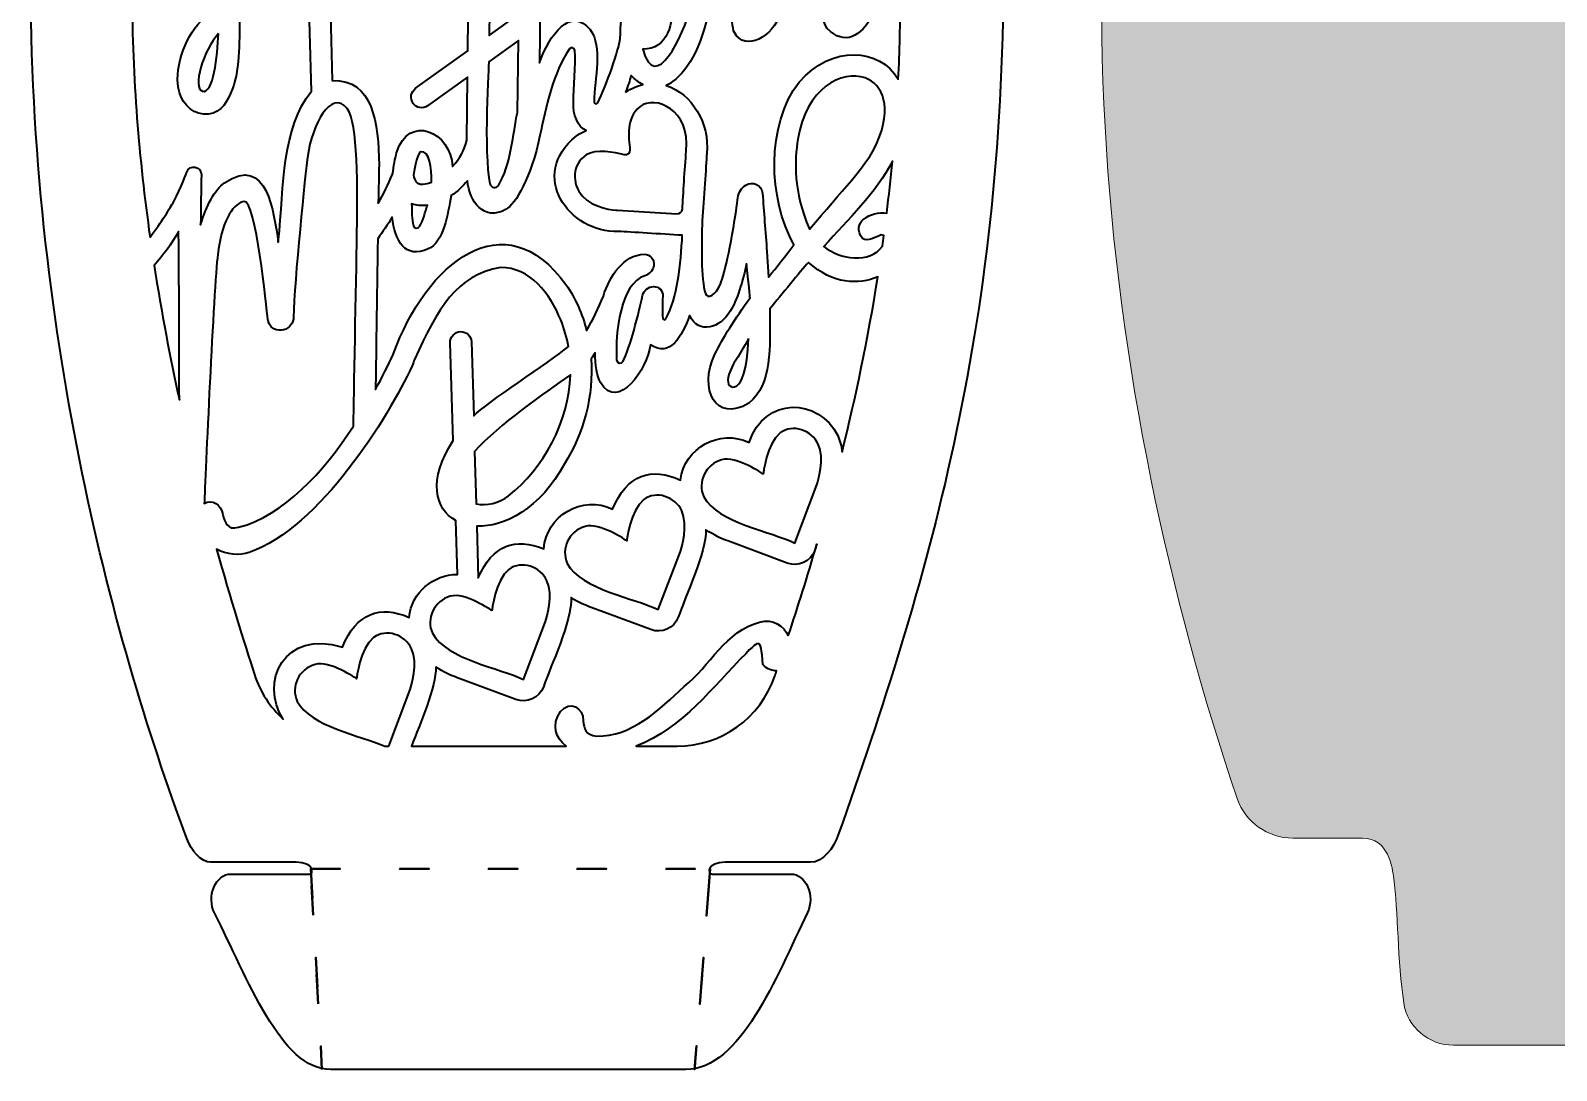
# Model space of a CAD drawing. Header units: inches. Extents: x -3.5 to 26.9, y -12.5 to 13.2.
# Drawn here: x 9.416 to 13.714, y -12.527 to -9.598 of the extents above; entities that cross this region are included whole.
import ezdxf

# ---------------------------------------------------------------- set-up
doc = ezdxf.new("R2010")
doc.units = ezdxf.units.IN
doc.header["$MEASUREMENT"] = 0
doc.layers.add('Bouquet Lantern - Floral Panels', color=7, linetype='Continuous', lineweight=0)

msp = doc.modelspace()

# ---------------------------------------------------------------- hatches: boundary and pattern name
at = {"layer": 'Bouquet Lantern - Floral Panels', "true_color": 0xe6e7e8, "transparency": 33554687}
h = msp.add_hatch(color=254, dxfattribs=at)
h.dxf.hatch_style = 2
edge = h.paths.add_edge_path()
edge.add_spline(control_points=[(14.5247, -7.7195), (14.5247, -7.7195), (14.2508, -7.7195), (14.2508, -7.7195), (14.1658, -7.7084), (14.1808, -7.6385), (14.1625, -7.5813), (14.1407, -7.4757), (14.0999, -7.2792), (14.0365, -7.1135), (13.9022, -6.7663), (13.8317, -6.8538), (13.5707, -6.8435), (13.3803, -6.8619), (13.2532, -7.4374), (13.2204, -7.5817), (13.2005, -7.638), (13.2153, -7.7096), (13.1304, -7.7196), (13.1304, -7.7196), (12.8728, -7.7196), (12.8728, -7.7196), (12.8039, -7.7196), (12.7418, -7.7623), (12.7179, -7.8269), (12.2333, -9.1385), (12.4362, -10.6467), (12.8151, -11.7606), (12.8378, -11.8273), (12.9007, -11.872), (12.9712, -11.872), (12.9712, -11.872), (13.1676, -11.872), (13.1676, -11.872), (13.2415, -11.872), (13.2521, -11.9552), (13.2561, -11.9866), (13.2675, -12.0745), (13.2668, -12.2212), (13.284, -12.3362), (13.2943, -12.4049), (13.3543, -12.4553), (13.4239, -12.4553), (13.4239, -12.4553), (13.9503, -12.4553), (13.9503, -12.4553), (14.0185, -12.4553), (14.0776, -12.4069), (14.0896, -12.3398), (14.1101, -12.2235), (14.1099, -12.0707), (14.1218, -11.9831), (14.1255, -11.9556), (14.1368, -11.8721), (14.2097, -11.8721), (14.2097, -11.8721), (14.4097, -11.8721), (14.4097, -11.8721), (14.4808, -11.8721), (14.5439, -11.8267), (14.5667, -11.7594), (14.9758, -10.5509), (15.229, -9.2628), (14.6793, -7.8256), (14.6548, -7.7619), (14.5933, -7.7198), (14.525, -7.7198), (14.525, -7.7198), (14.5247, -7.7195), (14.5247, -7.7195), (14.5247, -7.7195), (14.5247, -7.7195), (14.5247, -7.7195), (14.5247, -7.7195), (14.5247, -7.7195), (14.5247, -7.7195)], knot_values=[0, 0, 0, 0, 1, 1, 1, 2, 2, 2, 3, 3, 3, 4, 4, 4, 5, 5, 5, 6, 6, 6, 7, 7, 7, 8, 8, 8, 9, 9, 9, 10, 10, 10, 11, 11, 11, 12, 12, 12, 13, 13, 13, 14, 14, 14, 15, 15, 15, 16, 16, 16, 17, 17, 17, 18, 18, 18, 19, 19, 19, 20, 20, 20, 21, 21, 21, 22, 22, 22, 23, 23, 23, 24, 24, 24, 25, 25, 25, 25], degree=3, periodic=0)

# ---------------------------------------------------------------- linework, layer by layer
at = {"layer": 'Bouquet Lantern - Floral Panels', "color": 250, "lineweight": 35, "true_color": 0x231f20}
for points, knots in [([(11.7821, -7.6936), (11.774, -7.6698), (11.7497, -7.6488), (11.7314, -7.6488), (11.7314, -7.6488), (11.3864, -7.6488), (11.3864, -7.6488), (11.3701, -7.6488), (11.3786, -7.6191), (11.3939, -7.6191), (11.3939, -7.6191), (11.6465, -7.6191), (11.6465, -7.6191), (11.6793, -7.6191), (11.7128, -7.5677), (11.6926, -7.5116), (11.5798, -7.1964), (11.2022, -6.7727), (10.9062, -6.7727), (10.9062, -6.7727), (10.6505, -6.7727), (10.6505, -6.7727), (10.3576, -6.7727), (9.9965, -7.1553), (9.8679, -7.5116), (9.8509, -7.5585), (9.8872, -7.6191), (9.9182, -7.6191), (9.9182, -7.6191), (10.148, -7.6191), (10.148, -7.6191), (10.1636, -7.6191), (10.1711, -7.6488), (10.1547, -7.6488), (10.1547, -7.6488), (9.8298, -7.6488), (9.8298, -7.6488), (9.8079, -7.6488), (9.7846, -7.6663), (9.7768, -7.6868), (9.6368, -8.0563), (9.4164, -8.7611), (9.4164, -9.43), (9.4164, -10.432), (9.6368, -11.2824), (9.8565, -11.8732), (9.8694, -11.9075), (9.8955, -11.9402), (9.9243, -11.9402), (9.9243, -11.9402), (10.1641, -11.9402), (10.1641, -11.9402), (10.2146, -11.9402), (10.2157, -11.9732), (10.2008, -11.9732), (10.2008, -11.9732), (9.9815, -11.9732), (9.9815, -11.9732), (9.9373, -11.9732), (9.9109, -12.0364), (9.9351, -12.0841), (10.0265, -12.263), (10.1216, -12.5266), (10.2623, -12.5234), (10.2623, -12.5234), (11.2619, -12.5234), (11.2619, -12.5234), (11.4157, -12.5243), (11.5153, -12.2663), (11.6044, -12.082), (11.6273, -12.0346), (11.6004, -11.9732), (11.5571, -11.9732), (11.5571, -11.9732), (11.3371, -11.9732), (11.3371, -11.9732), (11.3196, -11.9732), (11.3226, -11.9402), (11.3728, -11.9402), (11.3728, -11.9402), (11.6134, -11.9402), (11.6134, -11.9402), (11.6476, -11.9402), (11.6786, -11.902), (11.6923, -11.8598), (11.9389, -11.1623), (12.1562, -10.4411), (12.1562, -9.43), (12.1562, -8.6728), (11.9076, -8.0667), (11.7821, -7.6936), (11.7821, -7.6936), (11.7821, -7.6936), (11.7821, -7.6936), (11.7821, -7.6936), (11.7821, -7.6936), (11.7821, -7.6936)], [0, 0, 0, 0, 1, 1, 1, 2, 2, 2, 3, 3, 3, 4, 4, 4, 5, 5, 5, 6, 6, 6, 7, 7, 7, 8, 8, 8, 9, 9, 9, 10, 10, 10, 11, 11, 11, 12, 12, 12, 13, 13, 13, 14, 14, 14, 15, 15, 15, 16, 16, 16, 17, 17, 17, 18, 18, 18, 19, 19, 19, 20, 20, 20, 21, 21, 21, 22, 22, 22, 23, 23, 23, 24, 24, 24, 25, 25, 25, 26, 26, 26, 27, 27, 27, 28, 28, 28, 29, 29, 29, 30, 30, 30, 31, 31, 31, 32, 32, 32, 32]), ([(11.2439, -9.3968), (11.2525, -9.4166), (11.2687, -9.4282), (11.2886, -9.4345), (11.2862, -9.4593), (11.2844, -9.4975), (11.2764, -9.5298), (11.2553, -9.6143), (11.1747, -9.7793), (11.1408, -9.6503), (11.2104, -9.6514), (11.2311, -9.5741), (11.2197, -9.5146), (11.2028, -9.403), (11.1211, -9.4118), (11.0922, -9.5113), (11.0808, -9.5449), (11.0779, -9.5839), (11.0773, -9.6198), (11.073, -9.6518), (11.0384, -9.7523), (11.0141, -9.8009), (11.0116, -9.8059), (11.0039, -9.8042), (11.0039, -9.7985), (11.0043, -9.7336), (11.0294, -9.6424), (10.9922, -9.595), (10.9393, -9.5275), (10.8768, -9.6106), (10.8498, -9.6882), (10.8498, -9.6882), (10.853, -9.448), (10.853, -9.448), (10.8533, -9.4257), (10.8271, -9.4136), (10.8104, -9.4284), (10.8, -9.4375), (10.794, -9.4506), (10.7937, -9.4643), (10.7937, -9.4643), (10.7923, -9.5509), (10.7923, -9.5509), (10.7923, -9.5509), (10.7082, -9.6116), (10.7082, -9.6116), (10.7082, -9.6116), (10.7091, -9.5445), (10.7091, -9.5445), (10.7094, -9.5232), (10.6851, -9.5111), (10.6683, -9.5241), (10.6565, -9.5332), (10.6494, -9.5473), (10.6491, -9.5621), (10.6491, -9.5621), (10.6478, -9.6549), (10.6478, -9.6549), (10.6478, -9.6549), (10.5011, -9.7603), (10.5011, -9.7603), (10.4875, -9.7702), (10.4843, -9.7891), (10.494, -9.8028), (10.5033, -9.8159), (10.5215, -9.8189), (10.5346, -9.8096), (10.5346, -9.8096), (10.6469, -9.7292), (10.6469, -9.7292), (10.6469, -9.7292), (10.6448, -9.9068), (10.6448, -9.9068), (10.6384, -9.9339), (10.6251, -9.9588), (10.6048, -9.9809), (10.6011, -9.883), (10.4815, -9.83), (10.4475, -9.9418), (10.443, -9.958), (10.4391, -9.9789), (10.4362, -10.0023), (10.424, -10.0305), (10.4108, -10.058), (10.3958, -10.0838), (10.3969, -10.0205), (10.3978, -9.9775), (10.3982, -9.9766), (10.3959, -9.8581), (10.3816, -9.7352), (10.2664, -9.7381), (10.2664, -9.7381), (10.2566, -9.3618), (10.2566, -9.3618), (10.2566, -9.3618), (10.3401, -9.3014), (10.3401, -9.3014), (10.3333, -9.3623), (10.3653, -9.4453), (10.4366, -9.3998), (10.4686, -9.3792), (10.4864, -9.3238), (10.4968, -9.2828), (10.5254, -9.3088), (10.5628, -9.2867), (10.5805, -9.2566), (10.5805, -9.2566), (10.5703, -9.4535), (10.5703, -9.4535), (10.5691, -9.4752), (10.5925, -9.4896), (10.6114, -9.4789), (10.6114, -9.4789), (10.6114, -9.4789), (10.6114, -9.4789), (10.6216, -9.4731), (10.628, -9.4624), (10.6284, -9.4507), (10.6293, -9.4195), (10.6314, -9.3525), (10.6358, -9.2702), (10.6436, -9.1261), (10.6709, -8.9966), (10.7191, -8.9178), (10.7259, -8.9067), (10.7419, -8.907), (10.7483, -8.9185), (10.7651, -8.9489), (10.7662, -8.987), (10.7684, -9.0281), (10.6962, -9.0561), (10.6234, -9.155), (10.6661, -9.2257), (10.7051, -9.2775), (10.7676, -9.2395), (10.7921, -9.1861), (10.8112, -9.1491), (10.8228, -9.1088), (10.8266, -9.0661), (10.8443, -9.0564), (10.8575, -9.0452), (10.8733, -9.028), (10.8733, -9.028), (10.8675, -9.2598), (10.8675, -9.2598), (10.8669, -9.2834), (10.8923, -9.2985), (10.9128, -9.2867), (10.923, -9.2807), (10.9294, -9.2699), (10.9296, -9.258), (10.9297, -9.2241), (10.9301, -9.1488), (10.9312, -9.0645), (10.9328, -8.9392), (10.9633, -8.796), (11.0116, -8.7175), (11.0182, -8.7068), (11.034, -8.7066), (11.0403, -8.7175), (11.0576, -8.7481), (11.0587, -8.7866), (11.0609, -8.8281), (11.0108, -8.8485), (10.9659, -8.8961), (10.9518, -8.9449), (10.9232, -9.0221), (10.9951, -9.0874), (11.0566, -9.0257), (11.0925, -8.9895), (11.1146, -8.92), (11.1191, -8.8663), (11.1234, -8.8639), (11.1279, -8.8611), (11.1323, -8.8582), (11.1543, -8.8425), (11.1744, -8.8228), (11.188, -8.7932), (11.2253, -8.8328), (11.2857, -8.805), (11.3133, -8.7756), (11.338, -8.7493), (11.3566, -8.688), (11.3566, -8.688), (11.3566, -8.688), (11.3576, -8.722), (11.3494, -8.7457), (11.3262, -8.8118), (11.2691, -8.8839), (11.2461, -8.9443), (11.228, -8.9914), (11.2323, -9.0393), (11.2858, -9.0564), (11.3169, -9.0664), (11.3475, -9.0559), (11.3705, -9.0335), (11.3584, -9.0782), (11.3732, -9.1331), (11.4136, -9.1673), (11.4136, -9.1673), (11.4136, -9.1673), (11.4136, -9.1673), (11.4329, -9.1873), (11.4772, -9.2332), (11.5086, -9.2656), (11.5128, -9.3718), (11.489, -9.5582), (11.4609, -9.5592), (11.43, -9.5602), (11.4723, -9.3355), (11.3439, -9.3781), (11.3291, -9.383), (11.3069, -9.3795), (11.3022, -9.37), (11.3018, -9.3696), (11.3012, -9.3692), (11.3008, -9.3686), (11.2936, -9.3584), (11.2825, -9.3517), (11.2701, -9.3532), (11.2701, -9.3532), (11.2701, -9.3532), (11.2701, -9.3532), (11.2491, -9.3557), (11.2359, -9.3777), (11.2444, -9.3971), (11.2444, -9.3971), (11.2439, -9.3968), (11.2439, -9.3968), (11.2439, -9.3968), (11.2439, -9.3968), (11.2439, -9.3968), (11.2439, -9.3968), (11.2439, -9.3968), (11.2439, -9.3968)], [0, 0, 0, 0, 1, 1, 1, 2, 2, 2, 3, 3, 3, 4, 4, 4, 5, 5, 5, 6, 6, 6, 7, 7, 7, 8, 8, 8, 9, 9, 9, 10, 10, 10, 11, 11, 11, 12, 12, 12, 13, 13, 13, 14, 14, 14, 15, 15, 15, 16, 16, 16, 17, 17, 17, 18, 18, 18, 19, 19, 19, 20, 20, 20, 21, 21, 21, 22, 22, 22, 23, 23, 23, 24, 24, 24, 25, 25, 25, 26, 26, 26, 27, 27, 27, 28, 28, 28, 29, 29, 29, 30, 30, 30, 31, 31, 31, 32, 32, 32, 33, 33, 33, 34, 34, 34, 35, 35, 35, 36, 36, 36, 37, 37, 37, 38, 38, 38, 39, 39, 39, 40, 40, 40, 41, 41, 41, 42, 42, 42, 43, 43, 43, 44, 44, 44, 45, 45, 45, 46, 46, 46, 47, 47, 47, 48, 48, 48, 49, 49, 49, 50, 50, 50, 51, 51, 51, 52, 52, 52, 53, 53, 53, 54, 54, 54, 55, 55, 55, 56, 56, 56, 57, 57, 57, 58, 58, 58, 59, 59, 59, 60, 60, 60, 61, 61, 61, 62, 62, 62, 63, 63, 63, 64, 64, 64, 65, 65, 65, 66, 66, 66, 67, 67, 67, 68, 68, 68, 69, 69, 69, 70, 70, 70, 71, 71, 71, 72, 72, 72, 73, 73, 73, 74, 74, 74, 75, 75, 75, 76, 76, 76, 77, 77, 77, 78, 78, 78, 78]), ([(9.8564, -9.9963), (9.8564, -9.9963), (9.8405, -10.0406), (9.8198, -10.0788), (9.8098, -10.0973), (9.7853, -10.1377), (9.7529, -10.1793), (9.7222, -9.9614), (9.7025, -9.7306), (9.7025, -9.4957), (9.7025, -9.4552), (9.7032, -9.415), (9.7044, -9.3755), (9.7357, -9.3785), (9.7709, -9.3698), (9.7957, -9.351), (9.8559, -9.3161), (9.905, -9.2578), (9.9446, -9.1896), (9.9462, -9.2586), (9.9478, -9.361), (9.9465, -9.4818), (9.9465, -9.4818), (9.9465, -9.5223), (9.9465, -9.5223), (9.9255, -9.5406), (9.9086, -9.5573), (9.8959, -9.5717), (9.849, -9.6185), (9.818, -9.711), (9.8359, -9.7725), (9.8459, -9.8068), (9.879, -9.8385), (9.9175, -9.8332), (9.9559, -9.8281), (9.9718, -9.7953), (9.9844, -9.7635), (10.0089, -9.7017), (10.0032, -9.6155), (10.0061, -9.5498), (10.0621, -9.5039), (10.1264, -9.4549), (10.1978, -9.4041), (10.1978, -9.4041), (10.2075, -9.7682), (10.2075, -9.7682), (10.123, -9.8766), (10.1314, -10.025), (10.1143, -10.1936), (10.1012, -10.1107), (10.0833, -9.9446), (9.9629, -10.0267), (9.9344, -10.0461), (9.9123, -10.0892), (9.8954, -10.1452), (9.8961, -10.0949), (9.8969, -10.046), (9.8976, -10.0038), (9.898, -9.9798), (9.8644, -9.9736), (9.8564, -9.9963), (9.8564, -9.9963), (9.8564, -9.9963), (9.8564, -9.9963), (9.8564, -9.9963), (9.8564, -9.9963), (9.8564, -9.9963)], [0, 0, 0, 0, 1, 1, 1, 2, 2, 2, 3, 3, 3, 4, 4, 4, 5, 5, 5, 6, 6, 6, 7, 7, 7, 8, 8, 8, 9, 9, 9, 10, 10, 10, 11, 11, 11, 12, 12, 12, 13, 13, 13, 14, 14, 14, 15, 15, 15, 16, 16, 16, 17, 17, 17, 18, 18, 18, 19, 19, 19, 20, 20, 20, 21, 21, 21, 22, 22, 22, 22]), ([(11.5808, -9.7427), (11.4886, -9.8648), (11.4934, -10.0705), (11.5666, -10.2014), (11.5441, -10.2309), (11.5176, -10.2641), (11.495, -10.2921), (11.495, -10.2921), (11.4905, -10.2198), (11.4905, -10.2198), (11.4858, -10.1655), (11.4822, -10.1066), (11.4779, -10.056), (11.4759, -10.033), (11.45, -10.0203), (11.4307, -10.033), (11.4184, -10.0409), (11.4103, -10.0539), (11.4084, -10.0685), (11.3939, -10.1885), (11.3712, -10.2816), (11.3596, -10.3117), (11.3472, -10.3436), (11.3225, -10.3545), (11.3173, -10.3385), (11.3041, -10.298), (11.3062, -10.1985), (11.3082, -10.1324), (11.3125, -10.0713), (11.3187, -9.983), (11.3211, -9.9431), (11.3298, -9.86), (11.2786, -9.7743), (11.2064, -9.7521), (11.2316, -9.7409), (11.2546, -9.7166), (11.2743, -9.6857), (11.3171, -9.6188), (11.339, -9.4989), (11.3394, -9.4398), (11.348, -9.4393), (11.3568, -9.4382), (11.3654, -9.4368), (11.3679, -9.4368), (11.3716, -9.4371), (11.3754, -9.4427), (11.3933, -9.4698), (11.3868, -9.5813), (11.3987, -9.6034), (11.4286, -9.6582), (11.5098, -9.6146), (11.5266, -9.552), (11.5518, -9.4784), (11.5644, -9.3531), (11.5614, -9.2657), (11.5828, -9.2455), (11.6096, -9.22), (11.6314, -9.1993), (11.6143, -9.2423), (11.6126, -9.2938), (11.6439, -9.3324), (11.6533, -9.3475), (11.684, -9.3786), (11.7032, -9.3989), (11.6447, -9.4828), (11.6304, -9.5477), (11.6605, -9.5917), (11.7565, -9.6946), (11.8558, -9.4682), (11.7786, -9.396), (11.804, -9.3624), (11.8348, -9.3266), (11.8597, -9.2884), (11.864, -9.357), (11.8664, -9.4263), (11.8664, -9.4959), (11.8664, -9.577), (11.8643, -9.6566), (11.8605, -9.7348), (11.808, -9.6466), (11.6739, -9.6363), (11.5809, -9.743), (11.5809, -9.743), (11.5809, -9.7427), (11.5809, -9.7427), (11.5809, -9.7427), (11.5809, -9.7427), (11.5809, -9.7427), (11.5809, -9.7427), (11.5808, -9.7427), (11.5808, -9.7427)], [0, 0, 0, 0, 1, 1, 1, 2, 2, 2, 3, 3, 3, 4, 4, 4, 5, 5, 5, 6, 6, 6, 7, 7, 7, 8, 8, 8, 9, 9, 9, 10, 10, 10, 11, 11, 11, 12, 12, 12, 13, 13, 13, 14, 14, 14, 15, 15, 15, 16, 16, 16, 17, 17, 17, 18, 18, 18, 19, 19, 19, 20, 20, 20, 21, 21, 21, 22, 22, 22, 23, 23, 23, 24, 24, 24, 25, 25, 25, 26, 26, 26, 27, 27, 27, 28, 28, 28, 29, 29, 29, 30, 30, 30, 30]), ([(9.9457, -9.6056), (9.9433, -9.6707), (9.9312, -9.7771), (9.9008, -9.7686), (9.8704, -9.7602), (9.9037, -9.6531), (9.9457, -9.6056)], [0, 0, 0, 0, 1, 1, 1, 2, 2, 2, 2]), ([(10.7072, -9.686), (10.7072, -9.686), (10.7909, -9.6255), (10.7909, -9.6255), (10.7909, -9.6255), (10.7875, -9.8288), (10.7875, -9.8288), (10.7761, -9.8845), (10.7684, -9.9795), (10.7344, -10.0338), (10.7282, -10.0438), (10.7128, -10.0409), (10.7103, -10.0293), (10.6915, -9.9427), (10.7071, -9.686), (10.7071, -9.686), (10.7071, -9.686), (10.7072, -9.686), (10.7072, -9.686), (10.7072, -9.686), (10.7072, -9.686), (10.7072, -9.686)], [0, 0, 0, 0, 1, 1, 1, 2, 2, 2, 3, 3, 3, 4, 4, 4, 5, 5, 5, 6, 6, 6, 7, 7, 7, 7]), ([(11.1714, -10.3186), (11.1565, -10.3188), (11.1436, -10.3292), (11.1404, -10.3436), (11.1283, -10.3968), (11.1061, -10.4877), (11.0853, -10.5292), (11.0808, -10.538), (11.0676, -10.535), (11.0671, -10.5253), (11.0628, -10.4484), (11.0778, -10.3098), (11.1466, -10.2882), (11.159, -10.2843), (11.1687, -10.2749), (11.1711, -10.2621), (11.1711, -10.2621), (11.1715, -10.2599), (11.1715, -10.2599), (11.1747, -10.2431), (11.1618, -10.2268), (11.1446, -10.2275), (11.0864, -10.2299), (11.048, -10.2885), (11.0297, -10.3457), (11.0158, -10.3793), (11.0003, -10.412), (10.9826, -10.4425), (10.9709, -10.3967), (10.9518, -10.3527), (10.9243, -10.3131), (10.7523, -10.0741), (10.5312, -10.2502), (10.4379, -10.5102), (10.4232, -10.5414), (10.4065, -10.5746), (10.3882, -10.6082), (10.389, -10.545), (10.3918, -10.3431), (10.3943, -10.1843), (10.4086, -10.1649), (10.4221, -10.1442), (10.4347, -10.123), (10.443, -10.1909), (10.4709, -10.2418), (10.5365, -10.2128), (10.5809, -10.1932), (10.5905, -10.1157), (10.6015, -10.0624), (10.6182, -10.0513), (10.6332, -10.0373), (10.6472, -10.0205), (10.6512, -10.0803), (10.6946, -10.1352), (10.7546, -10.1018), (10.7832, -10.0859), (10.8264, -10.0121), (10.8512, -9.8931), (10.8673, -9.8159), (10.889, -9.7139), (10.9346, -9.6496), (10.939, -9.6434), (10.9486, -9.6463), (10.9493, -9.6538), (10.9525, -9.6935), (10.9446, -9.76), (10.9458, -9.7993), (10.9436, -9.8346), (10.9573, -9.8689), (10.9815, -9.8796), (10.9703, -9.8838), (10.9616, -9.8889), (10.953, -9.8948), (10.8172, -10.0043), (10.9322, -10.1689), (11.0722, -10.1632), (11.0722, -10.1632), (11.0722, -10.1632), (11.0722, -10.1632), (11.1087, -10.1656), (11.1918, -10.1706), (11.2521, -10.1742), (11.2479, -10.2543), (11.2389, -10.3518), (11.2058, -10.4096), (11.2034, -10.4138), (11.1972, -10.4125), (11.1969, -10.4078), (11.1957, -10.3921), (11.1958, -10.3713), (11.1972, -10.3454), (11.198, -10.3307), (11.1864, -10.3184), (11.1716, -10.3185), (11.1716, -10.3185), (11.1714, -10.3185), (11.1714, -10.3185), (11.1714, -10.3185), (11.1714, -10.3186), (11.1714, -10.3186)], [0, 0, 0, 0, 1, 1, 1, 2, 2, 2, 3, 3, 3, 4, 4, 4, 5, 5, 5, 6, 6, 6, 7, 7, 7, 8, 8, 8, 9, 9, 9, 10, 10, 10, 11, 11, 11, 12, 12, 12, 13, 13, 13, 14, 14, 14, 15, 15, 15, 16, 16, 16, 17, 17, 17, 18, 18, 18, 19, 19, 19, 20, 20, 20, 21, 21, 21, 22, 22, 22, 23, 23, 23, 24, 24, 24, 25, 25, 25, 26, 26, 26, 27, 27, 27, 28, 28, 28, 29, 29, 29, 30, 30, 30, 31, 31, 31, 32, 32, 32, 33, 33, 33, 33]), ([(11.5775, -9.9035), (11.6003, -9.76), (11.7019, -9.7073), (11.7671, -9.7313), (11.8168, -9.7496), (11.845, -9.8128), (11.8004, -9.9145), (11.7716, -9.9799), (11.7005, -10.0498), (11.6103, -10.1568), (11.5643, -10.0513), (11.568, -9.9639), (11.5776, -9.9035), (11.5776, -9.9035), (11.5776, -9.9035), (11.5776, -9.9035), (11.5776, -9.9035), (11.5775, -9.9035), (11.5775, -9.9035)], [0, 0, 0, 0, 1, 1, 1, 2, 2, 2, 3, 3, 3, 4, 4, 4, 5, 5, 5, 6, 6, 6, 6]), ([(11.0922, -9.771), (11.0987, -9.7543), (11.1041, -9.7382), (11.1079, -9.7243), (11.1191, -9.7359), (11.1303, -9.7442), (11.1411, -9.7498), (11.1251, -9.7535), (11.1086, -9.7603), (11.0922, -9.771), (11.0922, -9.771), (11.0922, -9.771), (11.0922, -9.771), (11.0922, -9.771), (11.0922, -9.771), (11.0922, -9.771)], [0, 0, 0, 0, 1, 1, 1, 2, 2, 2, 3, 3, 3, 4, 4, 4, 5, 5, 5, 5]), ([(9.9057, -10.9295), (9.9084, -10.866), (9.9321, -10.317), (9.9439, -10.2281), (9.9541, -10.1434), (9.9818, -10.0871), (10.0168, -10.0793), (10.0529, -10.0713), (10.0798, -10.3795), (10.0846, -10.4114), (10.0903, -10.4498), (10.1296, -10.4405), (10.1296, -10.4405), (10.1459, -10.4359), (10.1573, -10.4211), (10.1575, -10.4042), (10.1586, -10.3059), (10.1908, -9.9971), (10.1972, -9.95), (10.2086, -9.8655), (10.2629, -9.7599), (10.3083, -9.8173), (10.3387, -9.8578), (10.3384, -10.0336), (10.3353, -10.1985), (10.3322, -10.3571), (10.3264, -10.6874), (10.3259, -10.712), (10.2404, -10.8427), (10.1298, -10.9623), (10.0025, -10.9968), (9.9704, -11.0056), (9.9641, -10.9818), (9.9578, -10.961), (9.9537, -10.9316), (9.9269, -10.9166), (9.9054, -10.9298), (9.9054, -10.9298), (9.9057, -10.9295), (9.9057, -10.9295), (9.9057, -10.9295), (9.9057, -10.9295), (9.9057, -10.9295), (9.9057, -10.9295), (9.9057, -10.9295), (9.9057, -10.9295)], [0, 0, 0, 0, 1, 1, 1, 2, 2, 2, 3, 3, 3, 4, 4, 4, 5, 5, 5, 6, 6, 6, 7, 7, 7, 8, 8, 8, 9, 9, 9, 10, 10, 10, 11, 11, 11, 12, 12, 12, 13, 13, 13, 14, 14, 14, 15, 15, 15, 15]), ([(11.2371, -10.1141), (11.2371, -10.1141), (11.0697, -10.1039), (11.0697, -10.1039), (11.0625, -10.1049), (11.0008, -10.0977), (10.9704, -10.0635), (10.9398, -10.0293), (10.9415, -9.9731), (10.9815, -9.9481), (11.0093, -9.9306), (11.0607, -9.9402), (11.0884, -9.9473), (11.0972, -9.9495), (11.1054, -9.9425), (11.1046, -9.9335), (11.1014, -9.8996), (11.0916, -9.8439), (11.1336, -9.8116), (11.1754, -9.7792), (11.2754, -9.8193), (11.2634, -9.9374), (11.2583, -9.9888), (11.2551, -10.0589), (11.2522, -10.1009), (11.2516, -10.1086), (11.245, -10.1145), (11.2371, -10.1141), (11.2371, -10.1141), (11.2371, -10.1141), (11.2371, -10.1141), (11.2371, -10.1141), (11.2371, -10.1141), (11.2371, -10.1141)], [0, 0, 0, 0, 1, 1, 1, 2, 2, 2, 3, 3, 3, 4, 4, 4, 5, 5, 5, 6, 6, 6, 7, 7, 7, 8, 8, 8, 9, 9, 9, 10, 10, 10, 11, 11, 11, 11]), ([(10.4951, -10.0053), (10.5021, -9.956), (10.5104, -9.9407), (10.5164, -9.9395), (10.5397, -9.9343), (10.5462, -9.9855), (10.5455, -10.0246), (10.5319, -10.0303), (10.5089, -10.035), (10.5014, -10.0225), (10.4987, -10.0186), (10.4965, -10.0128), (10.4951, -10.0053)], [0, 0, 0, 0, 1, 1, 1, 2, 2, 2, 3, 3, 3, 4, 4, 4, 4]), ([(11.8279, -10.1116), (11.7823, -10.1059), (11.7246, -10.1382), (11.76, -10.1832), (11.7726, -10.1955), (11.7978, -10.1771), (11.8126, -10.1734), (11.8141, -10.1738), (11.8171, -10.1741), (11.8197, -10.1748), (11.8183, -10.1846), (11.8171, -10.1946), (11.8157, -10.2045), (11.7816, -10.2549), (11.6948, -10.243), (11.6509, -10.2059), (11.7182, -10.1291), (11.7973, -10.0566), (11.8439, -9.9653), (11.8391, -10.0148), (11.8339, -10.0635), (11.828, -10.1116), (11.828, -10.1116), (11.828, -10.1116), (11.828, -10.1116), (11.828, -10.1116), (11.8279, -10.1116), (11.8279, -10.1116)], [0, 0, 0, 0, 1, 1, 1, 2, 2, 2, 3, 3, 3, 4, 4, 4, 5, 5, 5, 6, 6, 6, 7, 7, 7, 8, 8, 8, 9, 9, 9, 9]), ([(10.5341, -10.0898), (10.5284, -10.1084), (10.5221, -10.1325), (10.5122, -10.1496), (10.508, -10.1568), (10.4969, -10.1555), (10.4947, -10.1475), (10.4893, -10.1291), (10.4909, -10.1075), (10.4897, -10.0856), (10.5034, -10.0903), (10.5183, -10.0918), (10.5343, -10.0898), (10.5343, -10.0898), (10.5343, -10.0898), (10.5343, -10.0898), (10.5343, -10.0898), (10.5341, -10.0898), (10.5341, -10.0898)], [0, 0, 0, 0, 1, 1, 1, 2, 2, 2, 3, 3, 3, 4, 4, 4, 5, 5, 5, 6, 6, 6, 6]), ([(9.7647, -10.2591), (9.7901, -10.2311), (9.8129, -10.1989), (9.8332, -10.1639), (9.8344, -10.2157), (9.8355, -10.4928), (9.8355, -10.6381), (9.8094, -10.5185), (9.7853, -10.3914), (9.7647, -10.2591), (9.7647, -10.2591), (9.7647, -10.2591), (9.7647, -10.2591), (9.7647, -10.2591), (9.7647, -10.2591), (9.7647, -10.2591)], [0, 0, 0, 0, 1, 1, 1, 2, 2, 2, 3, 3, 3, 4, 4, 4, 5, 5, 5, 5]), ([(10.128, -11.537), (10.0915, -11.5036), (10.063, -11.4609), (10.0471, -11.4114), (10.0175, -11.3195), (9.9798, -11.1996), (9.9404, -11.0586), (9.9694, -11.0732), (10.0044, -11.0777), (10.0322, -11.0674), (10.2316, -10.9982), (10.424, -10.688), (10.4911, -10.5416), (10.4939, -10.5355), (10.4959, -10.5296), (10.4978, -10.5241), (10.5625, -10.3827), (10.6161, -10.2848), (10.7405, -10.2655), (10.8234, -10.2636), (10.8803, -10.3399), (10.9096, -10.4128), (10.9198, -10.437), (10.9269, -10.4621), (10.9314, -10.4875), (10.9311, -10.4877), (10.9309, -10.4878), (10.9307, -10.4881), (10.8771, -10.5328), (10.6996, -10.6464), (10.6646, -10.6831), (10.6646, -10.6831), (10.6582, -10.4741), (10.6582, -10.4741), (10.6576, -10.4581), (10.6444, -10.4455), (10.6283, -10.4457), (10.6112, -10.4461), (10.5976, -10.4603), (10.5982, -10.4775), (10.5982, -10.4775), (10.6068, -10.7524), (10.6068, -10.7524), (10.535, -10.8639), (10.5554, -10.9452), (10.6141, -10.9778), (10.6141, -10.9778), (10.6186, -11.1295), (10.6186, -11.1295), (10.5521, -11.1298), (10.489, -11.1795), (10.4826, -11.2505), (10.4012, -11.2152), (10.3347, -11.2377), (10.2946, -11.3341), (10.1311, -11.2817), (10.0597, -11.4342), (10.128, -11.5371), (10.128, -11.5371), (10.128, -11.5371), (10.128, -11.5371), (10.128, -11.5371), (10.128, -11.537), (10.128, -11.537)], [0, 0, 0, 0, 1, 1, 1, 2, 2, 2, 3, 3, 3, 4, 4, 4, 5, 5, 5, 6, 6, 6, 7, 7, 7, 8, 8, 8, 9, 9, 9, 10, 10, 10, 11, 11, 11, 12, 12, 12, 13, 13, 13, 14, 14, 14, 15, 15, 15, 16, 16, 16, 17, 17, 17, 18, 18, 18, 19, 19, 19, 20, 20, 20, 21, 21, 21, 21]), ([(11.7021, -10.7843), (11.7003, -10.7684), (11.6965, -10.7527), (11.6898, -10.7378), (11.6364, -10.6317), (11.484, -10.6263), (11.44, -10.7578), (11.3584, -10.7184), (11.2568, -10.7732), (11.2472, -10.8638), (11.1658, -10.8255), (11.0958, -10.8478), (11.0557, -10.9455), (10.9719, -10.9048), (10.8676, -10.9643), (10.8622, -11.0577), (10.7819, -11.0243), (10.7176, -11.0461), (10.6775, -11.1386), (10.6775, -11.1386), (10.6732, -10.9935), (10.6732, -10.9935), (10.7507, -10.9967), (10.8516, -10.9446), (10.9201, -10.818), (10.9754, -10.7317), (11.0025, -10.6255), (10.9954, -10.5224), (10.9993, -10.5167), (11.0032, -10.5109), (11.0069, -10.505), (11.0068, -10.5396), (11.0107, -10.5702), (11.0216, -10.5885), (11.0721, -10.6731), (11.1529, -10.55), (11.1628, -10.4828), (11.2173, -10.5191), (11.2508, -10.4606), (11.2725, -10.4003), (11.2986, -10.4555), (11.3598, -10.4353), (11.3866, -10.3882), (11.4054, -10.363), (11.4239, -10.2975), (11.4332, -10.2546), (11.4387, -10.3038), (11.4429, -10.3509), (11.4429, -10.3509), (11.4007, -10.4086), (11.3659, -10.4635), (11.344, -10.5093), (11.2965, -10.6086), (11.3466, -10.7035), (11.4391, -10.6474), (11.5066, -10.5932), (11.4983, -10.491), (11.4983, -10.3818), (11.5318, -10.3424), (11.5837, -10.2761), (11.6076, -10.2509), (11.6764, -10.3121), (11.7487, -10.3146), (11.8028, -10.2911), (11.775, -10.4668), (11.7401, -10.6317), (11.7021, -10.7845), (11.7021, -10.7845), (11.7021, -10.7845), (11.7021, -10.7845), (11.7021, -10.7845), (11.7021, -10.7843), (11.7021, -10.7843)], [0, 0, 0, 0, 1, 1, 1, 2, 2, 2, 3, 3, 3, 4, 4, 4, 5, 5, 5, 6, 6, 6, 7, 7, 7, 8, 8, 8, 9, 9, 9, 10, 10, 10, 11, 11, 11, 12, 12, 12, 13, 13, 13, 14, 14, 14, 15, 15, 15, 16, 16, 16, 17, 17, 17, 18, 18, 18, 19, 19, 19, 20, 20, 20, 21, 21, 21, 22, 22, 22, 23, 23, 23, 24, 24, 24, 24]), ([(11.4387, -10.465), (11.4348, -10.5584), (11.4189, -10.5891), (11.4057, -10.5981), (11.3884, -10.6096), (11.3771, -10.5931), (11.3812, -10.5745), (11.3929, -10.5314), (11.4123, -10.5171), (11.4387, -10.465)], [0, 0, 0, 0, 1, 1, 1, 2, 2, 2, 3, 3, 3, 3]), ([(10.6669, -10.7834), (10.735, -10.7074), (10.8633, -10.6191), (10.9369, -10.5671), (10.9322, -10.6986), (10.8629, -10.8298), (10.7619, -10.9088), (10.7365, -10.9292), (10.7005, -10.9367), (10.6712, -10.931), (10.6712, -10.931), (10.6669, -10.7834), (10.6669, -10.7834), (10.6669, -10.7834), (10.6669, -10.7834), (10.6669, -10.7834), (10.6669, -10.7834), (10.6669, -10.7834), (10.6669, -10.7834)], [0, 0, 0, 0, 1, 1, 1, 2, 2, 2, 3, 3, 3, 4, 4, 4, 5, 5, 5, 6, 6, 6, 6]), ([(11.6312, -10.8775), (11.6312, -10.8775), (11.5689, -11.041), (11.5689, -11.041), (11.503, -11.0086), (11.3521, -10.985), (11.3126, -10.9109), (11.2939, -10.87), (11.3176, -10.8192), (11.3629, -10.8068), (11.4029, -10.7941), (11.4808, -10.847), (11.48, -10.8473), (11.48, -10.8473), (11.4897, -10.7607), (11.5279, -10.731), (11.5632, -10.7043), (11.6166, -10.723), (11.635, -10.7628), (11.6537, -10.8036), (11.6344, -10.8666), (11.6311, -10.8774), (11.6311, -10.8774), (11.6312, -10.8774), (11.6312, -10.8774), (11.6312, -10.8774), (11.6312, -10.8775), (11.6312, -10.8775)], [0, 0, 0, 0, 1, 1, 1, 2, 2, 2, 3, 3, 3, 4, 4, 4, 5, 5, 5, 6, 6, 6, 7, 7, 7, 8, 8, 8, 9, 9, 9, 9]), ([(10.9784, -10.9945), (11.0184, -10.9817), (11.0964, -11.0346), (11.0955, -11.0349), (11.0955, -11.0349), (11.1053, -10.9484), (11.1434, -10.9186), (11.1787, -10.892), (11.2322, -10.9106), (11.2505, -10.9505), (11.2693, -10.9913), (11.25, -11.0542), (11.2466, -11.065), (11.2466, -11.065), (11.1843, -11.2285), (11.1843, -11.2285), (11.1184, -11.1961), (10.9675, -11.1725), (10.928, -11.0984), (10.9093, -11.0575), (10.933, -11.0067), (10.9783, -10.9943), (10.9783, -10.9943), (10.9784, -10.9943), (10.9784, -10.9943), (10.9784, -10.9943), (10.9784, -10.9945), (10.9784, -10.9945)], [0, 0, 0, 0, 1, 1, 1, 2, 2, 2, 3, 3, 3, 4, 4, 4, 5, 5, 5, 6, 6, 6, 7, 7, 7, 8, 8, 8, 9, 9, 9, 9]), ([(11.5507, -11.3027), (11.5369, -11.2738), (11.5082, -11.253), (11.4697, -11.2638), (11.3751, -11.2875), (11.3297, -11.3882), (11.2572, -11.4448), (11.1872, -11.5114), (11.108, -11.5871), (11.0108, -11.5849), (10.9778, -11.5807), (10.9755, -11.5636), (10.9728, -11.542), (10.974, -11.5046), (10.9358, -11.4834), (10.9089, -11.5156), (10.8823, -11.5548), (10.8959, -11.5899), (10.925, -11.613), (10.925, -11.613), (10.4891, -11.613), (10.4891, -11.613), (10.514, -11.5485), (10.5594, -11.446), (10.5578, -11.3903), (10.5798, -11.405), (10.6018, -11.4148), (10.6159, -11.4193), (10.6159, -11.4193), (10.6159, -11.4193), (10.6159, -11.4193), (10.6159, -11.4193), (10.7836, -11.4817), (10.7836, -11.4817), (10.8139, -11.4932), (10.8491, -11.478), (10.8609, -11.4467), (10.8815, -11.3857), (10.9419, -11.261), (10.939, -11.1946), (10.9605, -11.2088), (10.9818, -11.2181), (10.9957, -11.2225), (10.9957, -11.2225), (10.9957, -11.2225), (10.9957, -11.2225), (10.9957, -11.2225), (11.1633, -11.2849), (11.1633, -11.2849), (11.1936, -11.2964), (11.2289, -11.2811), (11.2407, -11.2499), (11.2601, -11.1921), (11.32, -11.0661), (11.3186, -11.0036), (11.3416, -11.0196), (11.3651, -11.03), (11.3801, -11.0349), (11.3801, -11.0349), (11.3801, -11.0349), (11.3801, -11.0349), (11.3801, -11.0349), (11.5478, -11.0973), (11.5478, -11.0973), (11.578, -11.1088), (11.6133, -11.0935), (11.6251, -11.0623), (11.6269, -11.0564), (11.629, -11.0505), (11.6312, -11.0443), (11.6043, -11.1361), (11.5771, -11.2223), (11.5505, -11.3025), (11.5505, -11.3025), (11.5505, -11.3025), (11.5505, -11.3025), (11.5505, -11.3025), (11.5507, -11.3027), (11.5507, -11.3027)], [0, 0, 0, 0, 1, 1, 1, 2, 2, 2, 3, 3, 3, 4, 4, 4, 5, 5, 5, 6, 6, 6, 7, 7, 7, 8, 8, 8, 9, 9, 9, 10, 10, 10, 11, 11, 11, 12, 12, 12, 13, 13, 13, 14, 14, 14, 15, 15, 15, 16, 16, 16, 17, 17, 17, 18, 18, 18, 19, 19, 19, 20, 20, 20, 21, 21, 21, 22, 22, 22, 23, 23, 23, 24, 24, 24, 25, 25, 25, 26, 26, 26, 26]), ([(10.7158, -11.2317), (10.7158, -11.2317), (10.7255, -11.1452), (10.7637, -11.1155), (10.799, -11.0888), (10.8525, -11.1074), (10.8708, -11.1473), (10.8896, -11.1881), (10.8703, -11.251), (10.8669, -11.2618), (10.8669, -11.2618), (10.8046, -11.4253), (10.8046, -11.4253), (10.7387, -11.393), (10.5878, -11.3693), (10.5483, -11.2952), (10.5296, -11.2543), (10.5533, -11.2035), (10.5986, -11.1911), (10.6386, -11.1784), (10.7165, -11.2313), (10.7157, -11.2316), (10.7157, -11.2316), (10.7157, -11.2316), (10.7157, -11.2316), (10.7157, -11.2316), (10.7158, -11.2317), (10.7158, -11.2317)], [0, 0, 0, 0, 1, 1, 1, 2, 2, 2, 3, 3, 3, 4, 4, 4, 5, 5, 5, 6, 6, 6, 7, 7, 7, 8, 8, 8, 9, 9, 9, 9]), ([(10.4251, -11.6131), (10.4251, -11.6131), (10.4143, -11.6131), (10.4143, -11.6131), (10.3446, -11.5827), (10.205, -11.5581), (10.1673, -11.4871), (10.1486, -11.4463), (10.1723, -11.3955), (10.2176, -11.3831), (10.2576, -11.3703), (10.3355, -11.4232), (10.3347, -11.4235), (10.3347, -11.4235), (10.3444, -11.337), (10.3826, -11.3073), (10.4179, -11.2806), (10.4714, -11.2992), (10.4897, -11.3391), (10.5084, -11.3799), (10.4891, -11.4428), (10.4858, -11.4536), (10.4858, -11.4536), (10.4251, -11.613), (10.4251, -11.613), (10.4251, -11.613), (10.4251, -11.613), (10.4251, -11.613), (10.4251, -11.613), (10.4251, -11.6131), (10.4251, -11.6131)], [0, 0, 0, 0, 1, 1, 1, 2, 2, 2, 3, 3, 3, 4, 4, 4, 5, 5, 5, 6, 6, 6, 7, 7, 7, 8, 8, 8, 9, 9, 9, 10, 10, 10, 10]), ([(11.5125, -11.4164), (11.4723, -11.5341), (11.3616, -11.6131), (11.2373, -11.6131), (11.2373, -11.6131), (11.1226, -11.6131), (11.1226, -11.6131), (11.2554, -11.5599), (11.3347, -11.4495), (11.4316, -11.3518), (11.4584, -11.322), (11.4669, -11.3245), (11.4673, -11.3246), (11.4709, -11.323), (11.4775, -11.3414), (11.4791, -11.3836), (11.4919, -11.3973), (11.5062, -11.4014), (11.5178, -11.4013), (11.5161, -11.4063), (11.5143, -11.4114), (11.5126, -11.4164), (11.5126, -11.4164), (11.5125, -11.4164), (11.5125, -11.4164), (11.5125, -11.4164), (11.5125, -11.4164), (11.5125, -11.4164)], [0, 0, 0, 0, 1, 1, 1, 2, 2, 2, 3, 3, 3, 4, 4, 4, 5, 5, 5, 6, 6, 6, 7, 7, 7, 8, 8, 8, 9, 9, 9, 9]), ([(10.2101, -12.0423), (10.2101, -12.0423), (10.2054, -11.9591), (10.2054, -11.9591), (10.2054, -11.9591), (10.2887, -11.9591), (10.2887, -11.9591), (10.2887, -11.9591), (10.2054, -11.9591), (10.2054, -11.9591), (10.2054, -11.9591), (10.2101, -12.0423), (10.2101, -12.0423)], [0, 0, 0, 0, 1, 1, 1, 2, 2, 2, 3, 3, 3, 4, 4, 4, 4]), ([(10.4554, -11.9591), (10.4554, -11.9591), (10.4554, -11.9591), (10.4554, -11.9591), (10.4554, -11.9591), (10.5387, -11.9591), (10.5387, -11.9591), (10.5387, -11.9591), (10.4554, -11.9591), (10.4554, -11.9591)], [0, 0, 0, 0, 1, 1, 1, 2, 2, 2, 3, 3, 3, 3]), ([(10.7054, -11.9591), (10.7054, -11.9591), (10.7054, -11.9591), (10.7054, -11.9591), (10.7054, -11.9591), (10.7887, -11.9591), (10.7887, -11.9591), (10.7887, -11.9591), (10.7054, -11.9591), (10.7054, -11.9591)], [0, 0, 0, 0, 1, 1, 1, 2, 2, 2, 3, 3, 3, 3]), ([(10.9554, -11.9591), (10.9554, -11.9591), (10.9554, -11.9591), (10.9554, -11.9591), (10.9554, -11.9591), (11.0387, -11.9591), (11.0387, -11.9591), (11.0387, -11.9591), (10.9554, -11.9591), (10.9554, -11.9591)], [0, 0, 0, 0, 1, 1, 1, 2, 2, 2, 3, 3, 3, 3]), ([(11.2054, -11.9591), (11.2054, -11.9591), (11.2054, -11.9591), (11.2054, -11.9591), (11.2054, -11.9591), (11.2887, -11.9591), (11.2887, -11.9591), (11.2887, -11.9591), (11.2054, -11.9591), (11.2054, -11.9591)], [0, 0, 0, 0, 1, 1, 1, 2, 2, 2, 3, 3, 3, 3]), ([(11.3244, -12.0421), (11.3244, -12.0421), (11.3309, -11.9591), (11.3309, -11.9591), (11.3309, -11.9591), (11.3244, -12.0421), (11.3244, -12.0421)], [0, 0, 0, 0, 1, 1, 1, 2, 2, 2, 2]), ([(10.2128, -12.0893), (10.2128, -12.0893), (10.208, -12.0061), (10.208, -12.0061), (10.208, -12.0061), (10.2128, -12.0893), (10.2128, -12.0893), (10.2128, -12.0893), (10.2128, -12.0893), (10.2128, -12.0893)], [0, 0, 0, 0, 1, 1, 1, 2, 2, 2, 3, 3, 3, 3]), ([(11.3207, -12.0907), (11.3207, -12.0907), (11.3207, -12.0907), (11.3207, -12.0907), (11.3207, -12.0907), (11.3272, -12.0077), (11.3272, -12.0077), (11.3272, -12.0077), (11.3207, -12.0907), (11.3207, -12.0907)], [0, 0, 0, 0, 1, 1, 1, 2, 2, 2, 3, 3, 3, 3]), ([(10.2243, -12.2918), (10.2243, -12.2918), (10.2196, -12.2086), (10.2196, -12.2086), (10.2196, -12.2086), (10.2196, -12.2086), (10.2196, -12.2086), (10.2196, -12.2086), (10.2243, -12.2918), (10.2243, -12.2918)], [0, 0, 0, 0, 1, 1, 1, 2, 2, 2, 3, 3, 3, 3]), ([(11.305, -12.2914), (11.305, -12.2914), (11.3115, -12.2084), (11.3115, -12.2084), (11.3115, -12.2084), (11.305, -12.2914), (11.305, -12.2914)], [0, 0, 0, 0, 1, 1, 1, 2, 2, 2, 2]), ([(10.2269, -12.3389), (10.2269, -12.3389), (10.2222, -12.2557), (10.2222, -12.2557), (10.2222, -12.2557), (10.2269, -12.3389), (10.2269, -12.3389), (10.2269, -12.3389), (10.2269, -12.3389), (10.2269, -12.3389)], [0, 0, 0, 0, 1, 1, 1, 2, 2, 2, 3, 3, 3, 3]), ([(11.3012, -12.34), (11.3012, -12.34), (11.3012, -12.34), (11.3012, -12.34), (11.3012, -12.34), (11.3078, -12.257), (11.3078, -12.257), (11.3078, -12.257), (11.3012, -12.34), (11.3012, -12.34)], [0, 0, 0, 0, 1, 1, 1, 2, 2, 2, 3, 3, 3, 3]), ([(10.2373, -12.5234), (10.2373, -12.5234), (10.2336, -12.4582), (10.2336, -12.4582), (10.2336, -12.4582), (10.2336, -12.4582), (10.2336, -12.4582), (10.2336, -12.4582), (10.2373, -12.5234), (10.2373, -12.5234)], [0, 0, 0, 0, 1, 1, 1, 2, 2, 2, 3, 3, 3, 3]), ([(11.2869, -12.5234), (11.2869, -12.5234), (11.2883, -12.5061), (11.2883, -12.5061), (11.2883, -12.5061), (11.2869, -12.5234), (11.2869, -12.5234), (11.2869, -12.5234), (11.2921, -12.4575), (11.2921, -12.4575), (11.2921, -12.4575), (11.2869, -12.5234), (11.2869, -12.5234)], [0, 0, 0, 0, 1, 1, 1, 2, 2, 2, 3, 3, 3, 4, 4, 4, 4])]:
    msp.add_open_spline(points, degree=3, knots=knots, dxfattribs=at)
at = {"layer": 'Bouquet Lantern - Floral Panels'}
msp.add_open_spline([(14.5247, -7.7195), (14.5247, -7.7195), (14.2508, -7.7195), (14.2508, -7.7195), (14.1658, -7.7084), (14.1808, -7.6385), (14.1625, -7.5813), (14.1407, -7.4757), (14.0999, -7.2792), (14.0365, -7.1135), (13.9022, -6.7663), (13.8317, -6.8538), (13.5707, -6.8435), (13.3803, -6.8619), (13.2532, -7.4374), (13.2204, -7.5817), (13.2005, -7.638), (13.2153, -7.7096), (13.1304, -7.7196), (13.1304, -7.7196), (12.8728, -7.7196), (12.8728, -7.7196), (12.8039, -7.7196), (12.7418, -7.7623), (12.7179, -7.8269), (12.2333, -9.1385), (12.4362, -10.6467), (12.8151, -11.7606), (12.8378, -11.8273), (12.9007, -11.872), (12.9712, -11.872), (12.9712, -11.872), (13.1676, -11.872), (13.1676, -11.872), (13.2415, -11.872), (13.2521, -11.9552), (13.2561, -11.9866), (13.2675, -12.0745), (13.2668, -12.2212), (13.284, -12.3362), (13.2943, -12.4049), (13.3543, -12.4553), (13.4239, -12.4553), (13.4239, -12.4553), (13.9503, -12.4553), (13.9503, -12.4553), (14.0185, -12.4553), (14.0776, -12.4069), (14.0896, -12.3398), (14.1101, -12.2235), (14.1099, -12.0707), (14.1218, -11.9831), (14.1255, -11.9556), (14.1368, -11.8721), (14.2097, -11.8721), (14.2097, -11.8721), (14.4097, -11.8721), (14.4097, -11.8721), (14.4808, -11.8721), (14.5439, -11.8267), (14.5667, -11.7594), (14.9758, -10.5509), (15.229, -9.2628), (14.6793, -7.8256), (14.6548, -7.7619), (14.5933, -7.7198), (14.525, -7.7198), (14.525, -7.7198), (14.5247, -7.7195), (14.5247, -7.7195), (14.5247, -7.7195), (14.5247, -7.7195), (14.5247, -7.7195), (14.5247, -7.7195), (14.5247, -7.7195), (14.5247, -7.7195)], degree=3, knots=[0, 0, 0, 0, 1, 1, 1, 2, 2, 2, 3, 3, 3, 4, 4, 4, 5, 5, 5, 6, 6, 6, 7, 7, 7, 8, 8, 8, 9, 9, 9, 10, 10, 10, 11, 11, 11, 12, 12, 12, 13, 13, 13, 14, 14, 14, 15, 15, 15, 16, 16, 16, 17, 17, 17, 18, 18, 18, 19, 19, 19, 20, 20, 20, 21, 21, 21, 22, 22, 22, 23, 23, 23, 24, 24, 24, 25, 25, 25, 25], dxfattribs=at)

doc.saveas('drawing.dxf')
